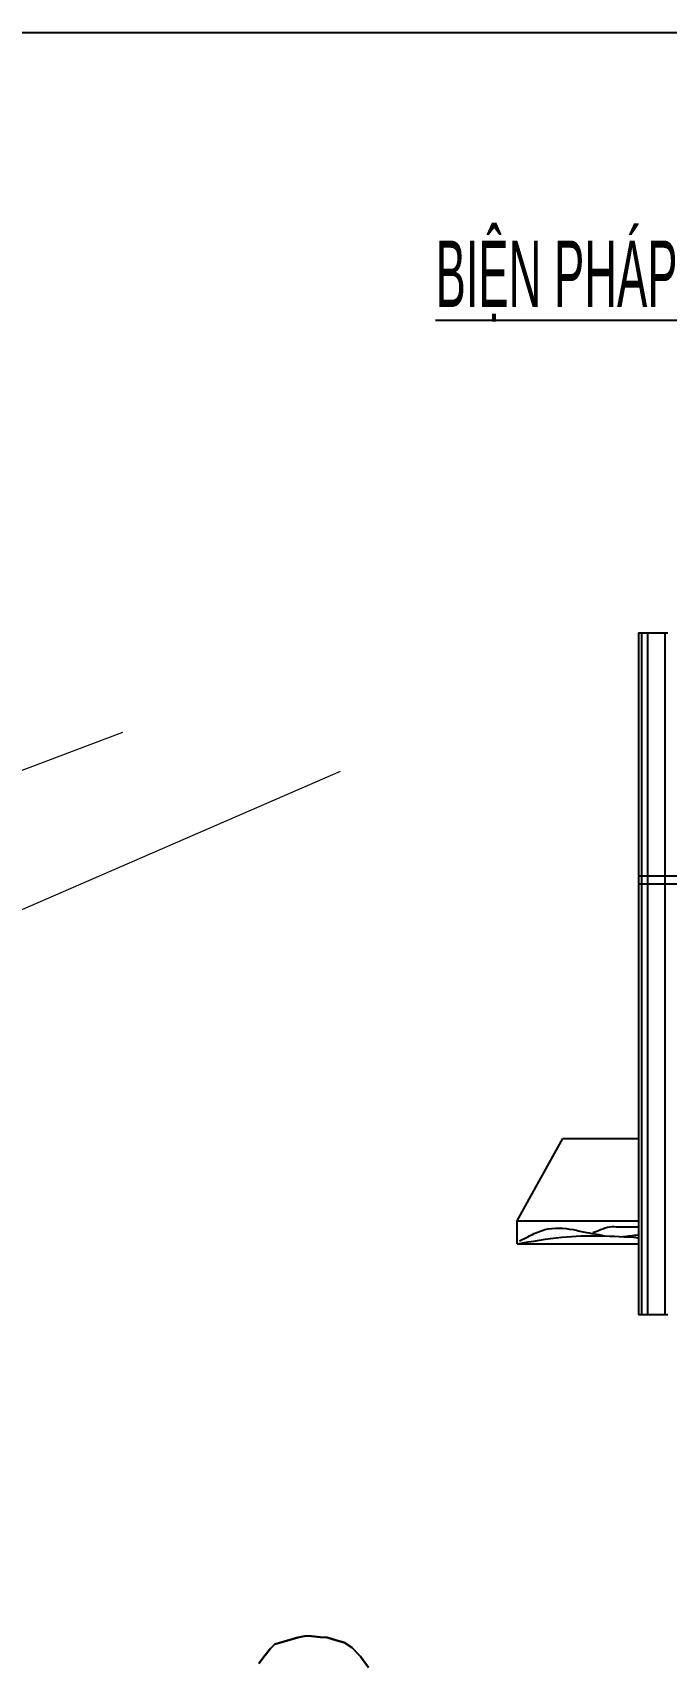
# Model space of a CAD drawing. Header units: millimetres. Extents: x -346728 to 1320345, y -537202 to -385966.
# Drawn here: x 817794 to 829374, y -510289 to -480568 of the extents above; entities that cross this region are included whole.
import ezdxf
from ezdxf.enums import TextEntityAlignment as Align

# ---------------------------------------------------------------- set-up
doc = ezdxf.new("R2010")
doc.units = ezdxf.units.MM
doc.header["$LTSCALE"] = 100
doc.layers.add('manh', color=4, linetype='Continuous')
doc.layers.add('TEXT', color=8, linetype='Continuous', lineweight=25)
doc.layers.add('THAY', color=155, linetype='Continuous', lineweight=20)
doc.styles.add('l1', font='VHAVAN.TTF', dxfattribs={"width": 0.8})

# ---------------------------------------------------------------- blocks, each defined once
blk = doc.blocks.new('LVL-KHUNGTEN')
blk.add_lwpolyline([(61073, 41093), (119124, 41093), (119124, 62), (61073, 62)], close=True)
at = {"layer": 'DEFPOINTS'}
blk.add_line((61073, 41093), (119124, 41093), dxfattribs=at)

msp = doc.modelspace()

# ---------------------------------------------------------------- linework, layer by layer
at = {"layer": 'manh', "color": 8}
for p, q in [((828860.6, -491536.7, -881.1), (829402, -491536.7, -881.1)), ((828860.6, -491536.7, -881.1), (828860.6, -503987.2, -881.1)), ((828916.6, -491536.7, -881.1), (828916.6, -497054.2, -881.1)), ((829028.6, -491536.7, -881.1), (829028.6, -497054.2, -881.1)), ((829346, -491536.7, -881.1), (829346, -497054.2, -881.1)), ((828860.6, -495973.6, -881.1), (832738, -495973.6, -881.1)), ((828860.6, -496117.3, -881.1), (832726.2, -496117.3, -881.1)), ((828916.6, -497054.2, -881.1), (828916.6, -503987.2, -881.1)), ((829028.6, -497054.2, -881.1), (829028.6, -503987.2, -881.1)), ((829346, -497054.2, -881.1), (829346, -503987.2, -881.1)), ((826645.8, -502274.4, -881.1), (827478.9, -500774.7, -881.1)), ((827478.9, -500774.7, -881.1), (828860.6, -500774.7, -881.1)), ((826645.8, -502698.4, -881.1), (826645.8, -502274.4, -881.1)), ((826645.8, -502274.4, -881.1), (828860.6, -502274.4, -881.1)), ((826645.8, -502698.4, -881.1), (828860.6, -502698.4, -881.1)), ((828860.6, -502698.4, -881.1), (828860.6, -503528.3, -881.1)), ((828860.6, -503987.2, -881.1), (829402, -503987.2, -881.1))]:
    msp.add_line(p, q, dxfattribs=at)
at = {"layer": 'manh', "color": 7, "linetype": 'Continuous', "elevation": -881.1}
for points in [[(821928.9, -510362.5), (822044.5, -510208.2), (822138.7, -510088.2), (822220.1, -510011.2), (822391.3, -509959.8), (822639.8, -509887), (822794, -509857), (822888.2, -509865.6), (823050.8, -509882.8), (823175, -509887), (823350.7, -509942.6), (823483.5, -509977), (823629.1, -510071.2), (823787.5, -510233.9), (823933.1, -510435.3)], [(823933.1, -510435.3), (823787.5, -510233.9), (823629.1, -510071.2), (823483.5, -509977), (823350.7, -509942.6), (823175, -509887), (823050.8, -509882.8), (822888.2, -509865.6), (822794, -509857), (822639.8, -509887), (822391.3, -509959.8), (822220.1, -510011.2), (822138.7, -510088.2), (822044.5, -510208.2), (821928.9, -510362.5)]]:
    msp.add_lwpolyline(points, dxfattribs=at)
at = {"layer": 'manh', "color": 170, "linetype": 'Continuous', "elevation": -881.1}
msp.add_lwpolyline([(821928.9, -510362.5), (822044.5, -510208.2), (822138.7, -510088.2), (822220.1, -510011.2), (822391.3, -509959.8), (822639.8, -509887), (822794, -509857), (822888.2, -509865.6), (823050.8, -509882.8), (823175, -509887), (823350.7, -509942.6), (823483.5, -509977), (823629.1, -510071.2), (823787.5, -510233.9), (823933.1, -510435.3)], dxfattribs=at)
at = {"layer": 'manh', "color": 8}
for points, knots in [([(826645.8, -502698.4), (826917.6, -502649.6), (827648.7, -502518.5), (828394.7, -502548.1), (828860.6, -502583.7)], [0, 0, 0, 0, 2952.8260042, 7944.8283634, 7944.8283634, 7944.8283634, 7944.8283634]), ([(828031.1, -502488.4), (828076.8, -502471.4), (828178.6, -502433.7), (828331.1, -502373.4), (828566.6, -502394.4), (828739.7, -502378.2), (828860.6, -502384.5)], [0, 0, 0, 0, 525.1824977, 1166.9547177, 1720.241566, 3023.1430214, 3023.1430214, 3023.1430214, 3023.1430214])]:
    msp.add_open_spline(points, degree=3, knots=knots, dxfattribs=at)
msp.add_spline([(826688.6, -502643.1), (826895.1, -502540), (827153.3, -502436.8), (827669.6, -502436.8), (827910.6, -502488.4), (828117.1, -502522.8), (828203.2, -502540)], degree=3, dxfattribs=at)
msp.add_open_spline([(828585.3, -502565), (828677.1, -502553.3), (828768.8, -502541.7), (828860.6, -502531.1)], degree=3, dxfattribs=at)
at = {"layer": 'THAY', "color": 6}
for p, q in [((807573.1, -497845.7, -881.1), (819445.8, -493346.8, -881.1)), ((813092.4, -498545.6, -881.1), (823419.1, -494063, -881.1))]:
    msp.add_line(p, q, dxfattribs=at)

# ---------------------------------------------------------------- block references
at = {"xscale": 1.339663568069227, "yscale": 1.339663568069227, "zscale": 1.339663568069227}
msp.add_blockref('LVL-KHUNGTEN', (719249.9, -535618.7, -881.1), dxfattribs=at)

# ---------------------------------------------------------------- texts
at = {"layer": 'TEXT', "color": 170, "ltscale": 0.2, "style": 'l1', "width": 0.514526}
msp.add_text('%%UbiÖn ph¸p an toµn lao ®éng - vÖ sinh m«i tr\xadêng ', height=1213.276, dxfattribs=at).set_placement((825156.3, -485581.9, -881.1), (848164.4, -485581.9, -881.1), align=Align.FIT)

doc.saveas('drawing.dxf')
